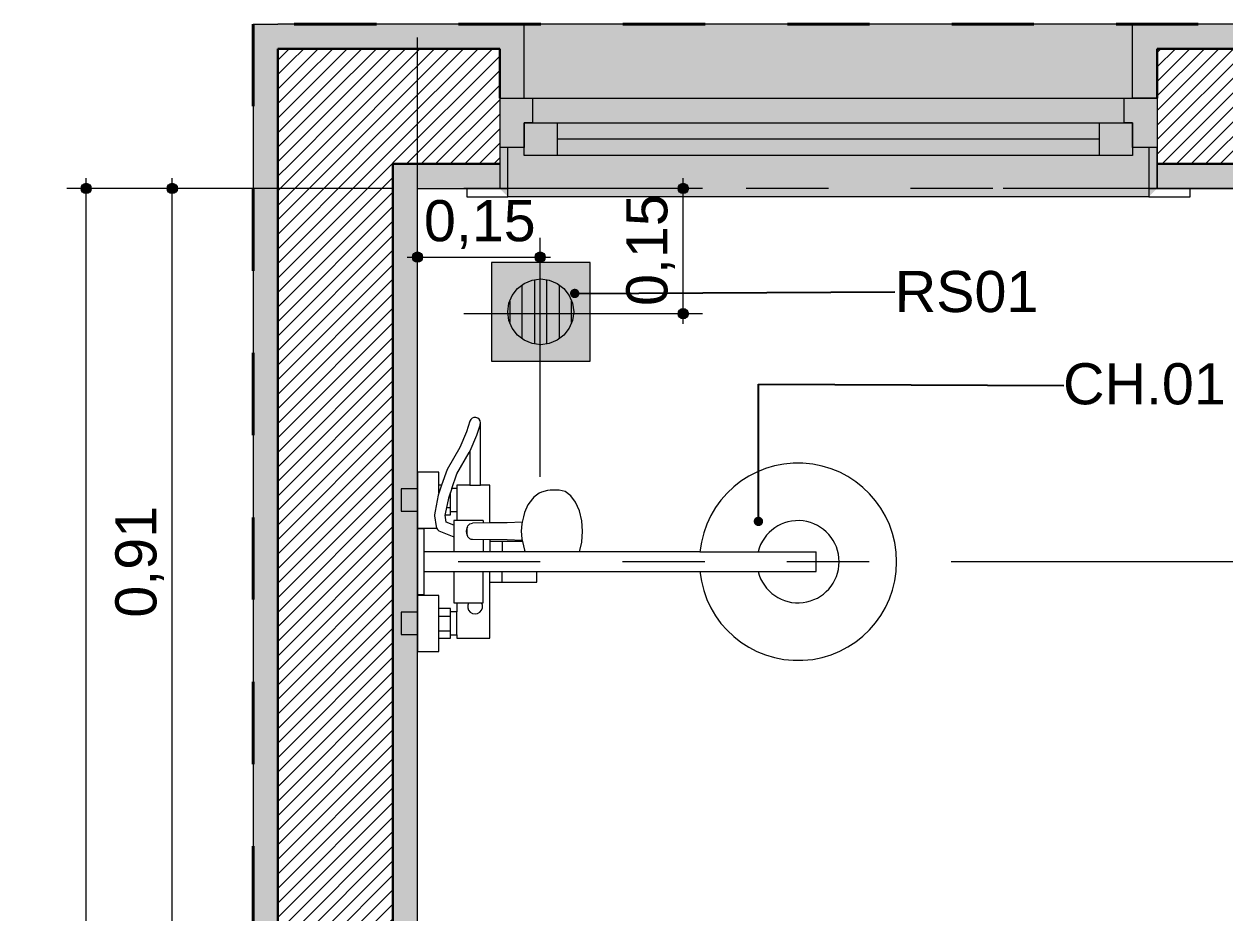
# Model space of a CAD drawing. Header units: metres. Extents: x -1.8 to 75.3, y -2 to 2.8.
# Drawn here: x 20.916 to 22.378, y 1.191 to 2.273 of the extents above; entities that cross this region are included whole.
import ezdxf

# ---------------------------------------------------------------- set-up
doc = ezdxf.new("R2010")
doc.units = ezdxf.units.M
doc.header["$MEASUREMENT"] = 0
doc.linetypes.add('Dashed', pattern=[0.035, 0.0225, -0.0125])
for name, color, linetype, lineweight in [('0_Caneta_No__1', 7, 'Continuous', 40), ('NOTAS-DETALHAMENTO.EXEC_Caneta_No__1', 7, 'Continuous', 40), ('NOTAS-DETALHAMENTO.EXEC_Caneta_No__241', 7, 'Continuous', 13), ('PAREDE CONSTRUIR_Caneta_No__10', 7, 'Continuous', 5), ('PAREDE CONSTRUIR_Caneta_No__241', 7, 'Continuous', 13), ('PAREDE CONSTRUIR_Caneta_No__255', 255, 'Continuous', 0), ('PAREDE CONSTRUIR_Caneta_No__3', 7, 'Continuous', 30), ('PAREDE CONSTRUIR_Caneta_No__91', 255, 'Continuous', 0)]:
    doc.layers.add(name, color=color, linetype=linetype, lineweight=lineweight)
for name, color, linetype, lineweight, true_color in [('0_Caneta_No__167', 7, 'Continuous', 0, 0x0035d5), ('0_Caneta_No__25', 7, 'Continuous', 13, 0x982312), ('EIXO HIDRÁULICO - Executivo.EXEC_Caneta_No__21', 7, 'Continuous', 0, 0x4b120a), ('LOUCAS-METAIS.ARQ_Caneta_No__13', 7, 'Continuous', 0, 0xaaaaaa), ('PAREDE CONSTRUIR_Caneta_No__9', 7, 'Continuous', 9, 0x020202), ('RALO_Caneta_No__19', 7, 'Continuous', 0, 0xe9e9e9), ('RALO_Caneta_No__96', 7, 'Continuous', 0, 0xb6b6b6)]:
    doc.layers.add(name, color=color, linetype=linetype, lineweight=lineweight, true_color=true_color)
doc.styles.add('GENERATED_STYLE_1', font='arial.ttf')
doc.dimstyles.new('GENERATED_STYLE__2', dxfattribs={"dimtxt": 0.05, "dimasz": 0.02375, "dimexe": 0.18, "dimexo": 0.267183, "dimgap": 0, "dimtad": 1, "dimzin": 0, "dimdsep": 46, "dimtxsty": 'GENERATED_STYLE_1', "dimblk": 'ARROWHEAD_11', "dimblk1": 'ARROWHEAD_11', "dimblk2": 'ARROWHEAD_11', "dimcen": 0.09, "dimclrd": 256, "dimclre": 256, "dimclrt": 256, "dimadec": 0, "dimazin": 0, "dimtfac": 1, "dimtdec": 4, "dimtmove": 0, "dimatfit": 3, "dimfxl": 0, "dimtolj": 1, "dimtzin": 0, "dimarcsym": 0})
doc.dimstyles.new('GENERATED_STYLE__3', dxfattribs={"dimtxt": 0.05, "dimasz": 0.02375, "dimexe": 0.18, "dimexo": 0.267183, "dimgap": 0, "dimtad": 1, "dimtih": 1, "dimtoh": 1, "dimzin": 0, "dimdsep": 46, "dimtxsty": 'GENERATED_STYLE_1', "dimblk": 'ARROWHEAD_11', "dimblk1": 'ARROWHEAD_11', "dimblk2": 'ARROWHEAD_11', "dimcen": 0.09, "dimclrd": 256, "dimclre": 256, "dimclrt": 256, "dimadec": 0, "dimazin": 0, "dimtfac": 1, "dimtdec": 4, "dimtmove": 0, "dimatfit": 3, "dimfxl": 0, "dimtolj": 1, "dimtzin": 0, "dimarcsym": 0})
doc.dimstyles.new('GENERATED_STYLE__4', dxfattribs={"dimtxt": 0.18, "dimasz": 0.0228, "dimexe": 0.18, "dimexo": 0.0625, "dimgap": 0, "dimtad": 0, "dimtih": 1, "dimtoh": 1, "dimdec": 4, "dimzin": 0, "dimdsep": 46, "dimcen": 0.09, "dimadec": 0, "dimazin": 0, "dimtfac": 1, "dimtdec": 4, "dimtmove": 0, "dimatfit": 3, "dimldrblk": 'ARROWHEAD_11', "dimfxl": 0, "dimtolj": 1, "dimtzin": 0, "dimarcsym": 0})
doc.dimstyles.new('GENERATED_STYLE__5', dxfattribs={"dimtxt": 0.05, "dimasz": 0.02375, "dimexe": 0.18, "dimexo": 0.803388, "dimgap": 0, "dimtad": 1, "dimzin": 0, "dimdsep": 46, "dimtxsty": 'GENERATED_STYLE_1', "dimblk": 'ARROWHEAD_11', "dimblk1": 'ARROWHEAD_11', "dimblk2": 'ARROWHEAD_11', "dimcen": 0.09, "dimclrd": 256, "dimclre": 256, "dimclrt": 256, "dimadec": 0, "dimazin": 0, "dimtfac": 1, "dimtdec": 4, "dimtmove": 0, "dimatfit": 3, "dimfxl": 0, "dimtolj": 1, "dimtzin": 0, "dimarcsym": 0})
pattern_1 = [(45, (22.770084, 0.220536), (-0.008838835, 0.008838835), [])]

# ---------------------------------------------------------------- blocks, each defined once
blk = doc.blocks.new('*D107', base_point=(22.7701, 0.2205))
at = {"layer": '0_Caneta_No__25', "linetype": 'Continuous', "lineweight": 13, "true_color": 0x982312}
for points in [[(21.0905, 2.0726), (21.0909, 2.0702), (21.0923, 2.0681), (21.0943, 2.0668), (21.0967, 2.0663), (21.0991, 2.0668), (21.1011, 2.0681), (21.1025, 2.0702), (21.103, 2.0726), (21.1025, 2.075), (21.1011, 2.077), (21.0991, 2.0783), (21.0967, 2.0788), (21.0943, 2.0783), (21.0923, 2.077), (21.0909, 2.075)], [(21.0905, 1.1621), (21.0909, 1.1597), (21.0923, 1.1577), (21.0943, 1.1563), (21.0967, 1.1558), (21.0991, 1.1563), (21.1011, 1.1577), (21.1025, 1.1597), (21.103, 1.1621), (21.1025, 1.1645), (21.1011, 1.1665), (21.0991, 1.1679), (21.0967, 1.1683), (21.0943, 1.1679), (21.0923, 1.1665), (21.0909, 1.1645)]]:
    blk.add_hatch(color=24, dxfattribs=at).paths.add_polyline_path(points)
at = {"layer": '0_Caneta_No__25', "color": 24, "linetype": 'Continuous', "lineweight": 13, "true_color": 0x982312}
for p, q in [((21.0967, 2.0788), (21.0967, 2.0851)), ((21.0905, 2.0726), (21.0733, 2.0726)), ((21.0967, 1.1683), (21.0967, 2.0663)), ((21.3639, 2.0726), (21.103, 2.0726))]:
    blk.add_line(p, q, dxfattribs=at)
blk.add_circle((21.0967, 2.0726), 0.00625, dxfattribs=at)
at = {"layer": '0_Caneta_No__25', "color": 24, "lineweight": 13, "true_color": 0x982312, "insert": (21.0867, 1.5506), "char_height": 0.05, "attachment_point": 7, "rotation": 90, "style": 'GENERATED_STYLE_1'}
blk.add_mtext('\\A1;{\\pql;\\fArial|b0|i0|c0|p0;\\W1.000000;0,91}', dxfattribs=at)
blk = doc.blocks.new('ARROWHEAD_11')
at = {"color": 0, "linetype": 'Continuous', "lineweight": 0}
blk.add_line((0, 0), (-1, 0), dxfattribs=at)
at = {"color": 0, "linetype": 'Continuous', "lineweight": 0, "const_width": 0.25, "flags": 128}
blk.add_lwpolyline([(-0.125, 0, 1), (0.125, 0, 1)], format="xyb", close=True, dxfattribs=at)
blk = doc.blocks.new('*D108', base_point=(22.7701, 0.2205))
at = {"layer": '0_Caneta_No__25', "linetype": 'Continuous', "lineweight": 13, "true_color": 0x982312}
for points in [[(20.9857, 2.0726), (20.9861, 2.0702), (20.9875, 2.0681), (20.9895, 2.0668), (20.9919, 2.0663), (20.9943, 2.0668), (20.9963, 2.0681), (20.9977, 2.0702), (20.9982, 2.0726), (20.9977, 2.075), (20.9963, 2.077), (20.9943, 2.0783), (20.9919, 2.0788), (20.9895, 2.0783), (20.9875, 2.077), (20.9861, 2.075)], [(20.9857, -1.6315), (20.9861, -1.6339), (20.9875, -1.6359), (20.9895, -1.6373), (20.9919, -1.6377), (20.9943, -1.6373), (20.9963, -1.6359), (20.9977, -1.6339), (20.9982, -1.6315), (20.9977, -1.6291), (20.9963, -1.6271), (20.9943, -1.6257), (20.9919, -1.6252), (20.9895, -1.6257), (20.9875, -1.6271), (20.9861, -1.6291)]]:
    blk.add_hatch(color=24, dxfattribs=at).paths.add_polyline_path(points)
at = {"layer": '0_Caneta_No__25', "color": 24, "linetype": 'Continuous', "lineweight": 13, "true_color": 0x982312}
for p, q in [((20.9919, 2.0788), (20.9919, 2.0851)), ((20.9857, 2.0726), (20.9685, 2.0726)), ((20.9919, -1.6252), (20.9919, 2.0663)), ((21.2591, 2.0726), (20.9982, 2.0726)), ((20.9857, -1.6315), (20.9685, -1.6315)), ((21.2591, -1.6315), (20.9982, -1.6315)), ((20.9919, -1.644), (20.9919, -1.6377))]:
    blk.add_line(p, q, dxfattribs=at)
for centre in [(20.9919, 2.0726), (20.9919, -1.6315)]:
    blk.add_circle(centre, 0.00625, dxfattribs=at)
at = {"layer": '0_Caneta_No__25', "color": 24, "lineweight": 13, "true_color": 0x982312, "insert": (20.9819, 0.1538), "char_height": 0.05, "attachment_point": 7, "rotation": 90, "style": 'GENERATED_STYLE_1'}
blk.add_mtext('\\A1;{\\pql;\\fArial|b0|i0|c0|p0;\\W1.000000;3,70}', dxfattribs=at)
blk = doc.blocks.new('*D109', base_point=(22.7701, 0.2205))
at = {"layer": '0_Caneta_No__25', "linetype": 'Continuous', "lineweight": 13, "true_color": 0x982312}
for points in [[(21.3888, 1.9891), (21.3893, 1.9867), (21.3906, 1.9847), (21.3927, 1.9833), (21.3951, 1.9828), (21.3974, 1.9833), (21.3995, 1.9847), (21.4008, 1.9867), (21.4013, 1.9891), (21.4008, 1.9915), (21.3995, 1.9935), (21.3974, 1.9949), (21.3951, 1.9953), (21.3927, 1.9949), (21.3906, 1.9935), (21.3893, 1.9915)], [(21.538, 1.9891), (21.5385, 1.9867), (21.5398, 1.9847), (21.5419, 1.9833), (21.5443, 1.9828), (21.5467, 1.9833), (21.5487, 1.9847), (21.55, 1.9867), (21.5505, 1.9891), (21.55, 1.9915), (21.5487, 1.9935), (21.5467, 1.9949), (21.5443, 1.9953), (21.5419, 1.9949), (21.5398, 1.9935), (21.5385, 1.9915)]]:
    blk.add_hatch(color=24, dxfattribs=at).paths.add_polyline_path(points)
at = {"layer": '0_Caneta_No__25', "color": 24, "linetype": 'Continuous', "lineweight": 13, "true_color": 0x982312}
for p, q in [((21.3951, 1.9953), (21.3951, 2.2563)), ((21.5443, 1.9953), (21.5443, 2.0125)), ((21.3826, 1.9891), (21.3888, 1.9891)), ((21.4013, 1.9891), (21.538, 1.9891)), ((21.5505, 1.9891), (21.5568, 1.9891)), ((21.3951, 1.9657), (21.3951, 1.9828)), ((21.5443, 1.7219), (21.5443, 1.9828))]:
    blk.add_line(p, q, dxfattribs=at)
for centre in [(21.3951, 1.9891), (21.5443, 1.9891)]:
    blk.add_circle(centre, 0.00625, dxfattribs=at)
at = {"layer": '0_Caneta_No__25', "color": 24, "lineweight": 13, "true_color": 0x982312, "insert": (21.4029, 1.9991), "char_height": 0.05, "attachment_point": 7, "style": 'GENERATED_STYLE_1'}
blk.add_mtext('\\A1;{\\pql;\\fArial|b0|i0|c0|p0;\\W1.000000;0,15}', dxfattribs=at)
blk = doc.blocks.new('*D110', base_point=(22.7701, 0.2205))
at = {"layer": '0_Caneta_No__25', "linetype": 'Continuous', "lineweight": 13, "true_color": 0x982312}
for points in [[(21.7122, 2.0726), (21.7127, 2.0702), (21.714, 2.0681), (21.7161, 2.0668), (21.7184, 2.0663), (21.7208, 2.0668), (21.7229, 2.0681), (21.7242, 2.0702), (21.7247, 2.0726), (21.7242, 2.075), (21.7229, 2.077), (21.7208, 2.0783), (21.7184, 2.0788), (21.7161, 2.0783), (21.714, 2.077), (21.7127, 2.075)], [(21.7122, 1.9203), (21.7127, 1.9179), (21.714, 1.9159), (21.7161, 1.9145), (21.7184, 1.9141), (21.7208, 1.9145), (21.7229, 1.9159), (21.7242, 1.9179), (21.7247, 1.9203), (21.7242, 1.9227), (21.7229, 1.9247), (21.7208, 1.9261), (21.7184, 1.9266), (21.7161, 1.9261), (21.714, 1.9247), (21.7127, 1.9227)]]:
    blk.add_hatch(color=24, dxfattribs=at).paths.add_polyline_path(points)
at = {"layer": '0_Caneta_No__25', "color": 24, "linetype": 'Continuous', "lineweight": 13, "true_color": 0x982312}
for p, q in [((21.7184, 2.0788), (21.7184, 2.0851)), ((21.7122, 2.0726), (21.4513, 2.0726)), ((21.7184, 1.9266), (21.7184, 2.0663)), ((21.7419, 2.0726), (21.7247, 2.0726)), ((21.7122, 1.9203), (21.4513, 1.9203)), ((21.7419, 1.9203), (21.7247, 1.9203)), ((21.7184, 1.9078), (21.7184, 1.9141))]:
    blk.add_line(p, q, dxfattribs=at)
for centre in [(21.7184, 2.0726), (21.7184, 1.9203)]:
    blk.add_circle(centre, 0.00625, dxfattribs=at)
at = {"layer": '0_Caneta_No__25', "color": 24, "lineweight": 13, "true_color": 0x982312, "insert": (21.7084, 1.9297), "char_height": 0.05, "attachment_point": 7, "rotation": 90, "style": 'GENERATED_STYLE_1'}
blk.add_mtext('\\A1;{\\pql;\\fArial|b0|i0|c0|p0;\\W1.000000;0,15}', dxfattribs=at)
blk = doc.blocks.new('*D124', base_point=(22.7701, 0.2205))
at = {"layer": '0_Caneta_No__167', "linetype": 'Continuous', "lineweight": 0, "true_color": 0x0035d5}
for points in [[(22.9047, 1.6186), (22.9052, 1.6162), (22.9065, 1.6141), (22.9086, 1.6128), (22.911, 1.6123), (22.9133, 1.6128), (22.9154, 1.6141), (22.9167, 1.6162), (22.9172, 1.6186), (22.9167, 1.621), (22.9154, 1.623), (22.9133, 1.6243), (22.911, 1.6248), (22.9086, 1.6243), (22.9065, 1.623), (22.9052, 1.621)], [(22.9047, 0.6821), (22.9052, 0.6797), (22.9065, 0.6777), (22.9086, 0.6763), (22.911, 0.6758), (22.9133, 0.6763), (22.9154, 0.6777), (22.9167, 0.6797), (22.9172, 0.6821), (22.9167, 0.6845), (22.9154, 0.6865), (22.9133, 0.6879), (22.911, 0.6883), (22.9086, 0.6879), (22.9065, 0.6865), (22.9052, 0.6845)]]:
    blk.add_hatch(color=162, dxfattribs=at).paths.add_polyline_path(points)
at = {"layer": '0_Caneta_No__167', "color": 162, "linetype": 'Continuous', "lineweight": 0, "true_color": 0x0035d5}
for p, q in [((22.9047, 1.6186), (22.1076, 1.6186)), ((22.911, 0.6883), (22.911, 1.6123)), ((22.9344, 1.6186), (22.9172, 1.6186)), ((22.9047, 0.6821), (22.1076, 0.6821)), ((22.9344, 0.6821), (22.9172, 0.6821))]:
    blk.add_line(p, q, dxfattribs=at)
for centre in [(22.911, 1.6186), (22.911, 0.6821)]:
    blk.add_circle(centre, 0.00625, dxfattribs=at)
at = {"layer": '0_Caneta_No__167', "color": 162, "lineweight": 0, "true_color": 0x0035d5, "insert": (22.901, 1.0836), "char_height": 0.05, "attachment_point": 7, "rotation": 90, "style": 'GENERATED_STYLE_1'}
blk.add_mtext('\\A1;{\\pql;\\fArial|b0|i0|c0|p0;\\W1.000000;0,94}', dxfattribs=at)
blk = doc.blocks.new('*D125', base_point=(22.7701, 0.2205))
at = {"layer": '0_Caneta_No__167', "linetype": 'Continuous', "lineweight": 0, "true_color": 0x0035d5}
for points in [[(22.9047, 2.0726), (22.9052, 2.0702), (22.9065, 2.0681), (22.9086, 2.0668), (22.911, 2.0663), (22.9133, 2.0668), (22.9154, 2.0681), (22.9167, 2.0702), (22.9172, 2.0726), (22.9167, 2.075), (22.9154, 2.077), (22.9133, 2.0783), (22.911, 2.0788), (22.9086, 2.0783), (22.9065, 2.077), (22.9052, 2.075)], [(22.9047, 1.6186), (22.9052, 1.6162), (22.9065, 1.6141), (22.9086, 1.6128), (22.911, 1.6123), (22.9133, 1.6128), (22.9154, 1.6141), (22.9167, 1.6162), (22.9172, 1.6186), (22.9167, 1.621), (22.9154, 1.623), (22.9133, 1.6243), (22.911, 1.6248), (22.9086, 1.6243), (22.9065, 1.623), (22.9052, 1.621)]]:
    blk.add_hatch(color=162, dxfattribs=at).paths.add_polyline_path(points)
at = {"layer": '0_Caneta_No__167', "color": 162, "linetype": 'Continuous', "lineweight": 0, "true_color": 0x0035d5}
for p, q in [((22.911, 2.0788), (22.911, 2.0851)), ((22.9047, 2.0726), (22.1076, 2.0726)), ((22.911, 1.6248), (22.911, 2.0663)), ((22.9344, 2.0726), (22.9172, 2.0726)), ((22.9047, 1.6186), (22.1076, 1.6186)), ((22.9344, 1.6186), (22.9172, 1.6186))]:
    blk.add_line(p, q, dxfattribs=at)
for centre in [(22.911, 2.0726), (22.911, 1.6186)]:
    blk.add_circle(centre, 0.00625, dxfattribs=at)
at = {"layer": '0_Caneta_No__167', "color": 162, "lineweight": 0, "true_color": 0x0035d5, "insert": (22.901, 1.7788), "char_height": 0.05, "attachment_point": 7, "rotation": 90, "style": 'GENERATED_STYLE_1'}
blk.add_mtext('\\A1;{\\pql;\\fArial|b0|i0|c0|p0;\\W1.000000;0,45}', dxfattribs=at)

msp = doc.modelspace()

# ---------------------------------------------------------------- hatches: boundary and pattern name
at = {"layer": 'PAREDE CONSTRUIR_Caneta_No__241', "linetype": 'Continuous', "lineweight": 13}
h = msp.add_hatch(dxfattribs=at)
h.set_pattern_fill('common_brick_0006', style=0, pattern_type=2)
h.set_pattern_definition(pattern_1)
h.paths.add_polyline_path([(21.3651, 2.2426), (21.2251, 2.2426), (21.3651, 2.1026)])
h = msp.add_hatch(dxfattribs=at)
h.set_pattern_fill('common_brick_0006', style=0, pattern_type=2)
h.set_pattern_definition(pattern_1)
h.paths.add_polyline_path([(21.3651, 2.1026), (21.2251, 2.2426), (21.2251, 2.1026)])
h = msp.add_hatch(dxfattribs=at)
h.set_pattern_fill('common_brick_0006', style=0, pattern_type=2)
h.set_pattern_definition(pattern_1)
h.paths.add_polyline_path([(21.3651, 2.2426), (21.3651, 2.1026), (21.4951, 2.1026), (21.4951, 2.1226), (21.4951, 2.1826), (21.4951, 2.2426)])
h = msp.add_hatch(dxfattribs=at)
h.set_pattern_fill('common_brick_0006', style=0, pattern_type=2)
h.set_pattern_definition(pattern_1)
h.paths.add_polyline_path([(22.2951, 2.1826), (22.2951, 2.1226), (22.2951, 2.1026), (24.2451, 2.1026), (24.2451, 2.2426), (22.2951, 2.2426)])
h = msp.add_hatch(dxfattribs=at)
h.set_pattern_fill('common_brick_0006', style=0, pattern_type=2)
h.set_pattern_definition(pattern_1)
h.paths.add_polyline_path([(21.3651, -1.6615), (21.3651, 2.1026), (21.2251, 2.1026), (21.2251, -1.6615)])
at = {"layer": 'PAREDE CONSTRUIR_Caneta_No__255', "linetype": 'Continuous', "lineweight": 0}
for points in [[(22.2651, 2.2726), (21.525, 2.2726), (21.525, 2.1826), (22.2651, 2.1826)], [(21.4951, 2.1826), (21.4951, 2.1226), (21.525, 2.1226), (21.525, 2.1526), (21.5351, 2.1526), (21.5351, 2.1826)], [(21.565, 2.1126), (22.2251, 2.1126), (22.2251, 2.1526), (22.2551, 2.1526), (22.2551, 2.1826), (21.5351, 2.1826), (21.5351, 2.1526), (21.565, 2.1526)], [(22.2951, 2.1226), (22.2951, 2.1826), (22.2551, 2.1826), (22.2551, 2.1526), (22.2651, 2.1526), (22.2651, 2.1226)], [(21.525, 2.1526), (21.525, 2.1126), (21.565, 2.1126), (21.565, 2.1526)], [(21.565, 2.1526), (21.565, 2.1126), (22.2251, 2.1126), (22.2251, 2.1526)], [(22.2651, 2.1126), (22.2651, 2.1526), (22.2251, 2.1526), (22.2251, 2.1126)], [(22.2951, 2.1226), (21.4951, 2.1226), (21.4951, 2.0726), (21.5051, 2.0626), (22.2851, 2.0626), (22.2951, 2.0726)]]:
    msp.add_hatch(color=255, dxfattribs=at).paths.add_polyline_path(points)
at = {"layer": 'PAREDE CONSTRUIR_Caneta_No__91', "linetype": 'Continuous', "lineweight": 0}
for points in [[(21.1951, 2.2726), (21.2251, 2.2426), (21.2251, 2.2726)], [(21.1951, 2.2726), (21.1951, 2.2426), (21.2251, 2.2426)], [(21.4951, 2.2726), (21.2251, 2.2726), (21.2251, 2.2426), (21.4951, 2.2426)], [(21.525, 2.2726), (21.4951, 2.2726), (21.4951, 2.2426), (21.4951, 2.1826), (21.525, 2.1826)], [(22.2651, 2.1826), (22.2951, 2.1826), (22.2951, 2.2426), (22.2951, 2.2726), (22.2651, 2.2726)], [(24.2451, 2.2726), (22.2951, 2.2726), (22.2951, 2.2426), (24.2451, 2.2426)], [(21.2251, 2.2426), (21.1951, 2.2426), (21.1951, -1.8015), (21.2251, -1.8015)], [(21.3951, 2.1026), (21.3651, 2.1026), (21.3951, 2.0726)], [(21.3951, 2.0726), (21.3651, 2.1026), (21.3651, 2.0726)], [(21.3951, 2.0726), (21.4951, 2.0726), (21.4951, 2.1026), (21.3951, 2.1026)], [(22.2951, 2.0726), (24.2451, 2.0726), (24.2451, 2.1026), (22.2951, 2.1026)], [(21.3951, -1.6315), (21.3951, 2.0726), (21.3651, 2.0726), (21.3651, -1.6315)]]:
    msp.add_hatch(color=255, dxfattribs=at).paths.add_polyline_path(points)
at = {"layer": 'RALO_Caneta_No__19', "linetype": 'Continuous', "lineweight": 0, "true_color": 0xe9e9e9}
h = msp.add_hatch(color=254, dxfattribs=at)
h.paths.add_polyline_path([(21.485, 1.8626), (21.605, 1.8626), (21.605, 1.9826), (21.485, 1.9826)])
h.paths.add_polyline_path([(21.545, 1.9626), (21.5554, 1.9612), (21.565, 1.9572), (21.5733, 1.9509), (21.5797, 1.9426), (21.5837, 1.9329), (21.5851, 1.9226), (21.5837, 1.9122), (21.5797, 1.9026), (21.5733, 1.8943), (21.565, 1.8879), (21.5554, 1.8839), (21.545, 1.8826), (21.5347, 1.8839), (21.525, 1.8879), (21.5168, 1.8943), (21.5104, 1.9026), (21.5064, 1.9122), (21.5051, 1.9226), (21.5064, 1.9329), (21.5104, 1.9426), (21.5168, 1.9509), (21.525, 1.9572), (21.5347, 1.9612)], flags=0)
for points in [[(21.5347, 1.8839), (21.5375, 1.8836), (21.5375, 1.9616), (21.5347, 1.9612), (21.525, 1.9572), (21.5225, 1.9553), (21.5225, 1.8898), (21.525, 1.8879)], [(21.5375, 1.8836), (21.545, 1.8826), (21.5525, 1.8836), (21.5525, 1.9616), (21.545, 1.9626), (21.5375, 1.9616)], [(21.5525, 1.8836), (21.5554, 1.8839), (21.565, 1.8879), (21.5675, 1.8898), (21.5675, 1.9553), (21.565, 1.9572), (21.5554, 1.9612), (21.5525, 1.9616)], [(21.5168, 1.8943), (21.5225, 1.8898), (21.5225, 1.9553), (21.5168, 1.9509), (21.5104, 1.9426), (21.5076, 1.9357), (21.5076, 1.9095), (21.5104, 1.9026)], [(21.5675, 1.8898), (21.5733, 1.8943), (21.5797, 1.9026), (21.5826, 1.9095), (21.5826, 1.9357), (21.5797, 1.9426), (21.5733, 1.9509), (21.5675, 1.9553)], [(21.5076, 1.9095), (21.5076, 1.9357), (21.5064, 1.9329), (21.5051, 1.9226), (21.5064, 1.9122)], [(21.5826, 1.9357), (21.5826, 1.9095), (21.5837, 1.9122), (21.5851, 1.9226), (21.5837, 1.9329)]]:
    msp.add_hatch(color=254, dxfattribs=at).paths.add_polyline_path(points)

# ---------------------------------------------------------------- linework, layer by layer
at = {"layer": '0_Caneta_No__1', "color": 7, "linetype": 'Dashed', "lineweight": 40}
msp.add_lwpolyline([(21.1951, -1.8315), (24.3451, -1.8315), (24.3451, 2.2726), (21.1951, 2.2726)], close=True, dxfattribs=at)
at = {"layer": 'EIXO HIDRÁULICO - Executivo.EXEC_Caneta_No__21', "color": 28, "linetype": 'Dashed', "lineweight": 0, "true_color": 0x4b120a}
msp.add_line((22.3445, 1.6186), (21.3951, 1.6186), dxfattribs=at)
at = {"layer": 'LOUCAS-METAIS.ARQ_Caneta_No__13', "color": 253, "linetype": 'Continuous', "lineweight": 0, "true_color": 0xaaaaaa}
for p, q in [((21.4712, 1.7856), (21.4668, 1.772)), ((21.4712, 1.7856), (21.4716, 1.7876)), ((21.4668, 1.772), (21.4586, 1.753)), ((21.4243, 1.7116), (21.4201, 1.6996)), ((21.4211, 1.7023), (21.4211, 1.7116)), ((21.4586, 1.7116), (21.4716, 1.7116)), ((21.4201, 1.6996), (21.4164, 1.6802)), ((21.4205, 1.7007), (21.4205, 1.7007)), ((21.4326, 1.696), (21.4289, 1.6769)), ((21.4367, 1.7076), (21.4326, 1.696)), ((21.4349, 1.7026), (21.4351, 1.7026)), ((21.4351, 1.7026), (21.4351, 1.7029)), ((21.4351, 1.6846), (21.4351, 1.7026)), ((21.4431, 1.7076), (21.4431, 1.6796)), ((21.4304, 1.6846), (21.4351, 1.6846)), ((21.4351, 1.6796), (21.4351, 1.6846)), ((21.4164, 1.6802), (21.4156, 1.6757)), ((21.4156, 1.6757), (21.4156, 1.6745)), ((21.4156, 1.6745), (21.4178, 1.6613)), ((21.4289, 1.6769), (21.4286, 1.6754)), ((21.4751, 1.6686), (21.4431, 1.6686)), ((21.447, 1.6686), (21.4443, 1.6686)), ((21.4502, 1.6686), (21.447, 1.6686)), ((21.4535, 1.6686), (21.4502, 1.6686)), ((21.4751, 1.6686), (21.4751, 1.6657)), ((21.5223, 1.6666), (21.5219, 1.6647)), ((21.4178, 1.6613), (21.418, 1.6601)), ((21.418, 1.6601), (21.4183, 1.6596)), ((21.4391, 1.663), (21.4391, 1.6492)), ((21.4546, 1.6582), (21.4542, 1.6556)), ((21.4542, 1.6556), (21.4546, 1.653)), ((21.4558, 1.6606), (21.4546, 1.6582)), ((21.4546, 1.653), (21.4558, 1.6506)), ((21.4555, 1.6586), (21.4557, 1.6604)), ((21.4555, 1.6526), (21.4555, 1.6586)), ((21.4557, 1.6508), (21.4555, 1.6526)), ((21.4557, 1.6604), (21.4558, 1.6606)), ((21.4558, 1.6606), (21.4564, 1.6621)), ((21.4558, 1.6606), (21.4558, 1.6606)), ((21.4564, 1.6621), (21.4574, 1.6635)), ((21.4574, 1.6635), (21.4587, 1.6646)), ((21.4587, 1.6646), (21.4602, 1.6653)), ((21.4602, 1.6653), (21.4619, 1.6656)), ((21.4831, 1.6658), (21.4619, 1.6656)), ((21.5219, 1.6647), (21.5212, 1.6556)), ((21.5212, 1.6556), (21.5219, 1.6464)), ((21.4558, 1.6506), (21.4557, 1.6508)), ((21.4558, 1.6506), (21.4558, 1.6506)), ((21.4564, 1.6491), (21.4558, 1.6506)), ((21.4574, 1.6476), (21.4564, 1.6491)), ((21.4587, 1.6465), (21.4574, 1.6476)), ((21.4602, 1.6458), (21.4587, 1.6465)), ((21.4619, 1.6456), (21.4602, 1.6458)), ((21.5041, 1.6451), (21.4619, 1.6456)), ((21.4751, 1.6454), (21.4751, 1.6306)), ((21.4831, 1.6453), (21.4831, 1.6306)), ((21.4831, 1.6436), (21.5226, 1.6436)), ((21.4981, 1.6436), (21.4981, 1.6306)), ((21.5223, 1.6446), (21.5041, 1.6451)), ((21.5219, 1.6464), (21.5239, 1.6379)), ((21.5239, 1.6379), (21.5253, 1.6328)), ((21.4031, 1.6066), (21.4031, 1.6306)), ((21.5921, 1.6306), (21.4391, 1.6306)), ((21.5234, 1.6306), (21.5233, 1.6306)), ((21.5253, 1.6328), (21.5262, 1.6306)), ((21.5374, 1.6306), (21.5374, 1.6306)), ((21.7387, 1.6306), (21.8801, 1.6306)), ((21.8801, 1.6066), (21.8801, 1.6306)), ((21.4391, 1.6066), (21.5401, 1.6066)), ((21.4751, 1.5686), (21.4751, 1.6066)), ((21.4831, 1.5936), (21.4831, 1.6066)), ((21.4981, 1.5936), (21.4981, 1.6066)), ((21.7387, 1.6066), (21.8801, 1.6066)), ((21.4431, 1.5686), (21.4751, 1.5686)), ((21.4211, 1.5256), (21.4211, 1.5616)), ((21.4211, 1.5526), (21.4351, 1.5526)), ((21.4351, 1.5296), (21.4351, 1.5576)), ((21.4431, 1.5296), (21.4431, 1.5576)), ((21.4211, 1.5346), (21.4351, 1.5346))]:
    msp.add_line(p, q, dxfattribs=at)
msp.add_lwpolyline([(21.7387, 1.6066, 19.949874), (21.7387, 1.6306), (21.5921, 1.6306), (21.595, 1.6426), (21.5959, 1.6556), (21.595, 1.6685), (21.5921, 1.6806), (21.5875, 1.6909), (21.5816, 1.6989), (21.5747, 1.7039), (21.5673, 1.7056), (21.5566, 1.7056), (21.5534, 1.7051), (21.5461, 1.7034), (21.5433, 1.7019), (21.5367, 1.6971), (21.5348, 1.6951), (21.5294, 1.6878), (21.5253, 1.6784), (21.5239, 1.6732), (21.5223, 1.6666), (21.5041, 1.6661), (21.4831, 1.6658), (21.4831, 1.7116), (21.4716, 1.7116), (21.4716, 1.7876, 0.853753), (21.4589, 1.7896), (21.4547, 1.7767), (21.4464, 1.7575), (21.4312, 1.7309), (21.4243, 1.7116), (21.4211, 1.7116), (21.4211, 1.7276), (21.3951, 1.7276), (21.3951, 1.6596), (21.4183, 1.6596), (21.4185, 1.6589), (21.4193, 1.6579), (21.4202, 1.657), (21.4212, 1.6564), (21.4391, 1.649), (21.4391, 1.6306), (21.4031, 1.6306), (21.4031, 1.6586), (21.3951, 1.6586), (21.3951, 1.5786), (21.4031, 1.5786), (21.4031, 1.6066), (21.4391, 1.6066), (21.4391, 1.5686), (21.4431, 1.5686), (21.4431, 1.5576), (21.4351, 1.5576), (21.4351, 1.5616), (21.4211, 1.5616), (21.4211, 1.5776), (21.3951, 1.5776), (21.3951, 1.5096), (21.4211, 1.5096), (21.4211, 1.5256), (21.4351, 1.5256), (21.4351, 1.5296), (21.4431, 1.5296), (21.4431, 1.5256), (21.4831, 1.5256), (21.4831, 1.5936), (21.5401, 1.5936), (21.5401, 1.5942), (21.5401, 1.5957), (21.5401, 1.5982), (21.5401, 1.6015), (21.5401, 1.6054), (21.5401, 1.6066)], format="xyb", close=True, dxfattribs=at)
for points in [[(21.4431, 1.7076), (21.4367, 1.7076), (21.443, 1.7255), (21.4579, 1.7516), (21.4586, 1.753), (21.4586, 1.7116), (21.4431, 1.7116)], [(21.3951, 1.6801), (21.3951, 1.7071), (21.3751, 1.7071), (21.3751, 1.6801)], [(21.4391, 1.6686), (21.4391, 1.663), (21.43, 1.6667), (21.4286, 1.6754), (21.4287, 1.6756), (21.4351, 1.6756), (21.4351, 1.6796), (21.4431, 1.6796), (21.4431, 1.6686)], [(21.3951, 1.5301), (21.3951, 1.5571), (21.3751, 1.5571), (21.3751, 1.5301)]]:
    msp.add_lwpolyline(points, close=True, dxfattribs=at)
for centre, radius, start, end in [((21.8581, 1.6186), 0.05, 193.8865, 166.1135), ((21.4651, 1.5641), 0.009, 150, 30)]:
    msp.add_arc(centre, radius, start, end, dxfattribs=at)
at = {"layer": 'PAREDE CONSTRUIR_Caneta_No__10', "color": 7, "linetype": 'Continuous', "lineweight": 5}
for p, q in [((21.4951, 2.1226), (21.4951, 2.0726)), ((21.5051, 2.1226), (21.4951, 2.1226)), ((21.5051, 2.0726), (21.5051, 2.1226)), ((22.2851, 2.1226), (22.2851, 2.0726)), ((22.2951, 2.1226), (22.2851, 2.1226)), ((22.2951, 2.0726), (22.2951, 2.1226)), ((21.5051, 2.0726), (21.4551, 2.0726)), ((21.4551, 2.0726), (21.4551, 2.0626)), ((21.4551, 2.0626), (21.5051, 2.0626)), ((21.4951, 2.0726), (21.5051, 2.0726)), ((21.5051, 2.0626), (21.5051, 2.0726)), ((22.2851, 2.0726), (22.2951, 2.0726)), ((22.3351, 2.0726), (22.2851, 2.0726)), ((22.2851, 2.0726), (22.2851, 2.0626)), ((22.2851, 2.0626), (22.3351, 2.0626)), ((22.3351, 2.0626), (22.3351, 2.0726))]:
    msp.add_line(p, q, dxfattribs=at)
at = {"layer": 'PAREDE CONSTRUIR_Caneta_No__241', "color": 7, "linetype": 'Continuous', "lineweight": 13}
for p, q in [((21.4951, 2.2726), (21.525, 2.2726)), ((21.4951, 2.2726), (21.525, 2.2726)), ((21.525, 2.1826), (21.525, 2.2726)), ((21.525, 2.1826), (21.525, 2.2726)), ((22.2651, 2.1826), (22.2651, 2.2726)), ((22.2951, 2.2726), (22.2651, 2.2726)), ((22.2951, 2.2726), (22.2651, 2.2726)), ((22.2651, 2.1826), (22.2651, 2.2726)), ((21.4951, 2.1826), (21.4951, 2.1226)), ((21.4951, 2.1826), (21.525, 2.1826)), ((21.4951, 2.1826), (21.4951, 2.1226)), ((22.2951, 2.1826), (22.2651, 2.1826)), ((22.2951, 2.1826), (22.2951, 2.1226)), ((22.2951, 2.1826), (22.2951, 2.1226)), ((21.4951, 2.1226), (21.4951, 2.1026)), ((21.4951, 2.1226), (21.4951, 2.1026)), ((22.2951, 2.1226), (22.2951, 2.1026)), ((22.2951, 2.1226), (22.2951, 2.1026)), ((21.4951, 2.1026), (21.4951, 2.0726)), ((21.4951, 2.1026), (21.4951, 2.0726)), ((22.2951, 2.1026), (22.2951, 2.0726)), ((22.2951, 2.1026), (22.2951, 2.0726)), ((21.4951, 2.0726), (21.4551, 2.0726)), ((21.4951, 2.0726), (21.4551, 2.0726)), ((22.3351, 2.0726), (22.2951, 2.0726)), ((22.3351, 2.0726), (22.2951, 2.0726))]:
    msp.add_line(p, q, dxfattribs=at)
for points in [[(21.1951, 2.2726), (21.2251, 2.2726)], [(21.1951, 2.2726), (21.1951, -1.8315)], [(21.4951, 2.2726), (21.2251, 2.2726)], [(24.2451, 2.2726), (22.2951, 2.2726)], [(21.3951, -1.6315), (21.3951, 2.0726)], [(21.3951, 2.0726), (21.4951, 2.0726)], [(22.2951, 2.0726), (24.2451, 2.0726)]]:
    msp.add_lwpolyline(points, dxfattribs=at)
at = {"layer": 'PAREDE CONSTRUIR_Caneta_No__3', "color": 7, "linetype": 'Continuous', "lineweight": 30}
for p, q in [((21.3651, 2.2426), (21.2251, 2.2426)), ((21.2251, 2.2426), (21.2251, 2.1026)), ((21.3651, 2.2426), (21.2251, 2.2426)), ((21.4951, 2.2426), (21.3651, 2.2426)), ((21.4951, 2.2426), (21.4951, 2.1826)), ((24.2451, 2.2426), (22.2951, 2.2426)), ((22.2951, 2.2426), (22.2951, 2.1826)), ((21.2251, 2.1026), (21.2251, -1.6615)), ((21.3951, 2.1026), (21.3651, 2.1026)), ((21.3651, -1.6615), (21.3651, 2.1026)), ((21.3951, 2.1026), (21.3651, 2.1026)), ((21.3951, 2.1026), (21.4951, 2.1026)), ((22.2951, 2.1026), (24.2451, 2.1026))]:
    msp.add_line(p, q, dxfattribs=at)
at = {"layer": 'PAREDE CONSTRUIR_Caneta_No__9', "color": 18, "linetype": 'Continuous', "lineweight": 9, "true_color": 0x020202}
for p, q in [((22.2651, 2.2726), (21.525, 2.2726)), ((21.4951, 2.1826), (21.5351, 2.1826)), ((21.5351, 2.1826), (21.5351, 2.1526)), ((21.5351, 2.1826), (22.2551, 2.1826)), ((22.2551, 2.1526), (22.2551, 2.1826)), ((22.2551, 2.1826), (22.2951, 2.1826)), ((21.5351, 2.1526), (21.525, 2.1526)), ((21.525, 2.1526), (21.525, 2.1226)), ((21.525, 2.1526), (21.565, 2.1526)), ((21.525, 2.1126), (21.525, 2.1526)), ((21.565, 2.1526), (21.565, 2.1126)), ((21.565, 2.1526), (22.2251, 2.1526)), ((22.2251, 2.1126), (22.2251, 2.1526)), ((22.2251, 2.1526), (22.2651, 2.1526)), ((22.2651, 2.1526), (22.2551, 2.1526)), ((22.2651, 2.1226), (22.2651, 2.1526)), ((22.2651, 2.1526), (22.2651, 2.1126)), ((21.525, 2.1226), (21.4951, 2.1226)), ((22.2251, 2.1326), (21.565, 2.1326)), ((22.2951, 2.1226), (22.2651, 2.1226)), ((21.565, 2.1126), (21.525, 2.1126)), ((22.2251, 2.1126), (21.565, 2.1126)), ((22.2251, 2.1126), (21.565, 2.1126)), ((22.2651, 2.1126), (22.2251, 2.1126)), ((22.2851, 2.0626), (21.5051, 2.0626))]:
    msp.add_line(p, q, dxfattribs=at)
at = {"layer": 'PAREDE CONSTRUIR_Caneta_No__9', "color": 18, "linetype": 'Dashed', "lineweight": 9, "true_color": 0x020202}
msp.add_line((22.2951, 2.0726), (21.4951, 2.0726), dxfattribs=at)
at = {"layer": 'RALO_Caneta_No__96', "color": 253, "linetype": 'Continuous', "lineweight": 0, "true_color": 0xb6b6b6}
for p, q in [((21.605, 1.9826), (21.485, 1.9826)), ((21.485, 1.9826), (21.485, 1.8626)), ((21.605, 1.8626), (21.605, 1.9826)), ((21.525, 1.9572), (21.5347, 1.9612)), ((21.5347, 1.9612), (21.545, 1.9626)), ((21.5375, 1.9616), (21.5375, 1.8836)), ((21.545, 1.9626), (21.5554, 1.9612)), ((21.5525, 1.8836), (21.5525, 1.9616)), ((21.5554, 1.9612), (21.565, 1.9572)), ((21.5104, 1.9426), (21.5168, 1.9509)), ((21.5168, 1.9509), (21.525, 1.9572)), ((21.5225, 1.8898), (21.5225, 1.9553)), ((21.565, 1.9572), (21.5733, 1.9509)), ((21.5675, 1.9553), (21.5675, 1.8898)), ((21.5733, 1.9509), (21.5797, 1.9426)), ((21.5051, 1.9226), (21.5064, 1.9329)), ((21.5064, 1.9329), (21.5104, 1.9426)), ((21.5076, 1.9357), (21.5076, 1.9095)), ((21.5797, 1.9426), (21.5837, 1.9329)), ((21.5826, 1.9095), (21.5826, 1.9357)), ((21.5837, 1.9329), (21.5851, 1.9226)), ((21.5064, 1.9122), (21.5051, 1.9226)), ((21.5851, 1.9226), (21.5837, 1.9122)), ((21.5104, 1.9026), (21.5064, 1.9122)), ((21.5168, 1.8943), (21.5104, 1.9026)), ((21.5797, 1.9026), (21.5733, 1.8943)), ((21.5837, 1.9122), (21.5797, 1.9026)), ((21.525, 1.8879), (21.5168, 1.8943)), ((21.5347, 1.8839), (21.525, 1.8879)), ((21.565, 1.8879), (21.5554, 1.8839)), ((21.5733, 1.8943), (21.565, 1.8879)), ((21.545, 1.8826), (21.5347, 1.8839)), ((21.5554, 1.8839), (21.545, 1.8826)), ((21.485, 1.8626), (21.605, 1.8626))]:
    msp.add_line(p, q, dxfattribs=at)

# ---------------------------------------------------------------- texts
at = {"layer": 'NOTAS-DETALHAMENTO.EXEC_Caneta_No__1', "color": 7, "linetype": 'Continuous', "lineweight": 40, "char_height": 0.05, "rotation": 359.9996, "style": 'GENERATED_STYLE_1'}
for s, insert, attachment_point in [('\\A1;{\\pql;\\fArial|b0|i0|c0|p0;\\W1.000000;RS01}', (21.9758, 1.9469), 4), ('\\A1;{\\pqr;\\fArial|b0|i0|c0|p0;\\W1.000000;CH.01}', (22.3785, 1.8347), 6)]:
    msp.add_mtext(s, dxfattribs=dict(at, insert=insert, attachment_point=attachment_point))

# ---------------------------------------------------------------- dimensions: what is measured, and where the dimension line sits
at = {"color": 24, "linetype": 'Continuous', "lineweight": 13, "true_color": 0x982312}
dim = msp.add_linear_dim(base=(21.5443, 1.9891), p1=(21.3951, 2.0726), p2=(21.5443, 1.9185), dimstyle='GENERATED_STYLE__3', dxfattribs=at)
dim.commit()
dim.dimension.update_dxf_attribs({"geometry": '*D109', "text_midpoint": (21.4677, 2.0241), "dimtype": 160})
for base, p1, p2, picture, middle in [((20.9919, 2.0726), (21.3951, -1.6315), (21.3951, 2.0726), '*D108', (20.9569, 0.2185)), ((21.0967, 2.0726), (21.3756, 1.1621), (21.3756, 2.0726), '*D107', (21.0617, 1.6153)), ((21.7184, 2.0726), (21.5451, 1.9203), (21.3951, 2.0726), '*D110', (21.6834, 1.9944))]:
    dim = msp.add_linear_dim(base=base, p1=p1, p2=p2, angle=90, dimstyle='GENERATED_STYLE__2', dxfattribs=at)
    dim.commit()
    dim.dimension.update_dxf_attribs({"geometry": picture, "text_midpoint": middle, "dimtype": 160, "text_rotation": 90})
at = {"color": 162, "linetype": 'Continuous', "lineweight": 0, "true_color": 0x0035d5}
for base, p1, p2, picture, middle in [((22.911, 2.0726), (22.3445, 1.6186), (22.4079, 2.0726), '*D125', (22.876, 1.8436)), ((22.911, 1.6186), (22.3445, 0.6821), (22.3445, 1.6186), '*D124', (22.876, 1.1483))]:
    dim = msp.add_linear_dim(base=base, p1=p1, p2=p2, angle=90, dimstyle='GENERATED_STYLE__5', dxfattribs=at)
    dim.commit()
    dim.dimension.update_dxf_attribs({"geometry": picture, "text_midpoint": middle, "dimtype": 160, "text_rotation": 90})

# ---------------------------------------------------------------- leaders
at = {"layer": 'NOTAS-DETALHAMENTO.EXEC_Caneta_No__241', "color": 7, "linetype": 'Continuous', "lineweight": 13, "annotation_type": 0, "has_hookline": 1, "hookline_direction": 0, "horizontal_direction": (1, -7e-06, 0)}
for points, text_width in [([(21.5864, 1.9449), (21.9758, 1.9469)], 0.1563), ([(21.8099, 1.6677), (21.8099, 1.8347), (22.1816, 1.8328)], 0.1815)]:
    msp.add_leader(points, dimstyle='GENERATED_STYLE__4', dxfattribs=dict(at, text_width=text_width))

doc.saveas('drawing.dxf')
